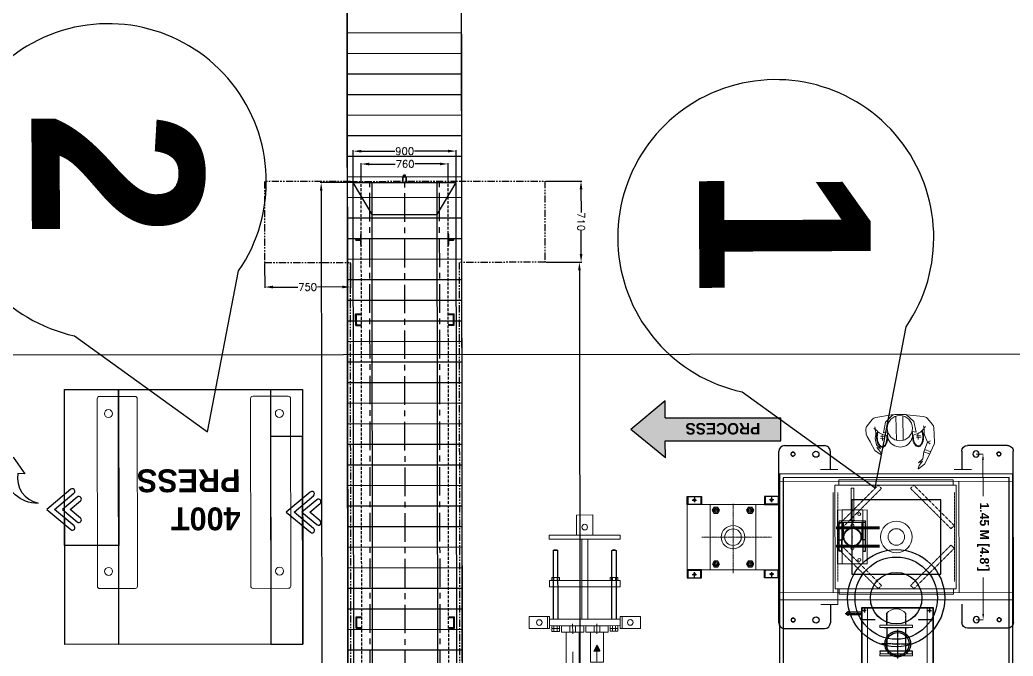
# Model space of a CAD drawing. Header units: feet. Extents: x -99009 to 3252343, y -11094690 to 9035152.
# Drawn here: x 2491096 to 2499779, y -1978307 to -1972741 of the extents above; entities that cross this region are included whole.
import ezdxf

# ---------------------------------------------------------------- set-up
doc = ezdxf.new("R2010")
doc.units = ezdxf.units.FT
doc.header["$PDSIZE"] = -1
for name, pattern in [('CENTER', [2, 1.25, -0.25, 0.25, -0.25]), ('CENTER2', [1.125, 0.75, -0.125, 0.125, -0.125]), ('DASHEDX2', [1.5, 1, -0.5]), ('HIDDEN', [0.375, 0.25, -0.125]), ('PHANTOM', [2.5, 1.25, -0.25, 0.25, -0.25, 0.25, -0.25])]:
    doc.linetypes.add(name, pattern=pattern)
for name, color, linetype in [('1', 1, 'Continuous'), ('560x540x500', 7, 'Continuous'), ('BASE', 7, 'Continuous'), ('CEN', 1, 'CENTER2'), ('HYDARULIC', 7, 'Continuous'), ('PLATFORM', 230, 'Continuous')]:
    doc.layers.add(name, color=color, linetype=linetype)
for name, color, linetype, lineweight in [('Default', 7, 'Continuous', 0), ('FAB', 171, 'Continuous', 0), ('HIDDEN', 1, 'HIDDEN', 0), ('HYDCIRCUIT', 121, 'Continuous', 0), ('Hydraulics', 132, 'Continuous', 0), ('OVERALL', 41, 'Continuous', 0), ('SLIDE', 22, 'Continuous', 20)]:
    doc.layers.add(name, color=color, linetype=linetype, lineweight=lineweight)
doc.styles.add('KP BOM', font='simplex.shx')
doc.styles.add('simplex.shx', font='simplex.shx')
doc.styles.get("Standard").update_dxf_attribs({"font": 'GOTHICB.TTF'})
doc.dimstyles.new('Nagpur layout', dxfattribs={"dimtxt": 250, "dimasz": 150, "dimexe": 0.18, "dimexo": 0.0625, "dimgap": 50, "dimtad": 0, "dimtoh": 1, "dimdec": 0, "dimlfac": 0.001, "dimzin": 0, "dimdsep": 46, "dimtxsty": 'Standard', "dimblk": 'OPEN90', "dimblk1": 'OPEN90', "dimcen": 1, "dimclrd": 6, "dimclre": 6, "dimclrt": 256, "dimadec": 0, "dimazin": 0, "dimtfac": 1, "dimtdec": 0, "dimtofl": 0, "dimtmove": 1, "dimatfit": 3, "dimldrblk": 'OPEN90', "dimfxl": 1, "dimtolj": 1, "dimtzin": 0, "dimlwd": 5, "dimlwe": 5, "dimarcsym": 1})
pattern_1 = [(45, (0, 0), (-0.0088388347648, 0.0088388347648), [])]

# ---------------------------------------------------------------- blocks, each defined once
blk = doc.blocks.new('*D2493')
at = {"color": 6, "linetype": 'ByBlock', "lineweight": 5, "transparency": 33554684}
for p, q in [((2499454.6, -1976539), (2499515.6, -1976538.9)), ((2499456.3, -1977989), (2499517.2, -1977988.9))]:
    blk.add_line(p, q, dxfattribs=at)
at = {"color": 6, "lineweight": 5, "transparency": 33554684}
for p, q in [((2499515.4, -1976588.9), (2499515.8, -1976907)), ((2499517, -1977938.9), (2499516.6, -1977620.8))]:
    blk.add_line(p, q, dxfattribs=at)
at = {"color": 6, "transparency": 33554684}
for points in [[(2499523.8, -1976588.9), (2499507.1, -1976588.9), (2499515.4, -1976538.9)], [(2499508.6, -1977938.9), (2499525.3, -1977938.9), (2499517, -1977988.9)]]:
    blk.add_solid(points, dxfattribs=at)
at = {"layer": 'Defpoints', "color": 0, "transparency": 33554684}
for p in [(2499454.6, -1976539), (2499515.4, -1976538.9), (2499456.2, -1977989)]:
    blk.add_point(p, dxfattribs=at)
at = {"transparency": 33554684, "insert": (2499516.2, -1977263.9), "char_height": 250, "attachment_point": 5, "rotation": 270.06505}
blk.add_mtext("\\A1;{\\H0.32x;1.45 M [4.8']}", dxfattribs=at)
blk = doc.blocks.new('_Open90')
at = {"color": 0, "linetype": 'ByBlock', "lineweight": -2}
for p, q in [((0, 0), (-1, 0)), ((-0.5, 0.5), (0, 0)), ((0, 0), (-0.5, -0.5))]:
    blk.add_line(p, q, dxfattribs=at)
blk = doc.blocks.new('400T press')
at = {"color": 30, "lineweight": 5, "true_color": 0xf26722, "transparency": 33554684}
for p, q in [((1546808, -182162.5), (1547118, -182162.5)), ((1548148, -182162.5), (1548458, -182162.5)), ((1546788, -182182.5), (1546788, -183822.5)), ((1547138, -182182.5), (1547138, -183822.5)), ((1548128, -183822.5), (1548128, -182182.5)), ((1548478, -183822.5), (1548478, -182182.5)), ((1546808, -183842.5), (1547118, -183842.5)), ((1548148, -183842.5), (1548458, -183842.5))]:
    blk.add_line(p, q, dxfattribs=at)
for centre in [(1546886, -182312.5), (1548380, -182312.5), (1546886, -183692.5), (1548380, -183692.5)]:
    blk.add_circle(centre, 35, dxfattribs=at)
for centre, start, end in [((1546808, -182182.5), 90, 180), ((1547118, -182182.5), 0, 90), ((1548148, -182182.5), 90, 180), ((1548458, -182182.5), 0, 90), ((1546808, -183822.5), 180, 270), ((1547118, -183822.5), 270, 0), ((1548148, -183822.5), 180, 270), ((1548458, -183822.5), 270, 0)]:
    blk.add_arc(centre, 20, start, end, dxfattribs=at)
blk = doc.blocks.new('A$C703E57A5')
at = {"color": 1, "linetype": 'CENTER'}
for p, q in [((-30, 0), (30, 0)), ((0, -30), (0, 30))]:
    blk.add_line(p, q, dxfattribs=at)
blk.add_lwpolyline([(-27, -15.6), (0, -31.2), (27, -15.6), (27, 15.6), (0, 31.2), (-27, 15.6)], close=True)
blk.add_circle((0, 0), 27)
at = {"color": 7}
blk.add_circle((0, 0), 18, dxfattribs=at)
blk.add_arc((0, 0), 16, 0, 300.42462, dxfattribs=at)
blk = doc.blocks.new('A$C31AA04D5')
at = {"lineweight": -3}
for p, q in [((0, -60), (12, -60)), ((12, -130), (0, -130)), ((12, -130), (12, -20)), ((238, -130), (238, -20)), ((251, -60), (238, -60)), ((238, -130), (250, -130))]:
    blk.add_line(p, q, dxfattribs=at)
at = {"ltscale": 20}
blk.add_line((22, -10), (228, -10), dxfattribs=at)
at = {"color": 1, "linetype": 'CENTER2', "lineweight": 30, "ltscale": 250}
blk.add_line((125, -128), (125, -42), dxfattribs=at)
at = {"lineweight": -3}
blk.add_lwpolyline([(0, 0), (250, 0), (250, -140), (0, -140)], close=True, dxfattribs=at)
at = {"color": 1, "linetype": 'CENTER2', "lineweight": 30, "ltscale": 250}
blk.add_lwpolyline([(163, -80), (87, -80)], dxfattribs=at)
at = {"lineweight": -3}
blk.add_circle((125, -80), 18, dxfattribs=at)
for centre, start, end in [((22, -20), 90, 180), ((228, -20), 0, 90)]:
    blk.add_arc(centre, 10, start, end)
blk = doc.blocks.new('A$C38057069')
at = {"layer": 'Hydraulics', "lineweight": 5}
blk.add_lwpolyline([(-600, -285), (-200, -285), (-200, 285), (-600, 285)], close=True, dxfattribs=at)
for radius in [102.5, 72.5]:
    blk.add_circle((-400, 0), radius, dxfattribs=at)
at = {"layer": 'OVERALL', "lineweight": 5}
blk.add_lwpolyline([(0, 285), (-800, 285), (-800, -285), (0, -285)], close=True, dxfattribs=at)
at = {"layer": 'SLIDE', "color": 1, "linetype": 'CENTER', "lineweight": 5, "ltscale": 5}
for p, q in [((-400, -292.6), (-400, 317.4)), ((-126.2, 0), (-736.3, 0))]:
    blk.add_line(p, q, dxfattribs=at)
at = {"lineweight": 5, "yscale": 0.5, "zscale": 0.5}
for p, xscale, rotation in [((-675, 285, -5), 0.5, 180.0000000120194), ((-125, 285, -5), -0.5, 179.9999999880042), ((-675, -285, -5), -0.5, 359.9999999879769), ((-125, -285, -5), 0.5, 1.199204286323912e-08)]:
    blk.add_blockref('A$C31AA04D5', p, dxfattribs=dict(at, xscale=xscale, rotation=rotation))
at = {"layer": 'Hydraulics', "lineweight": 5, "xscale": -1}
for p, rotation in [((-550, 235), 89.99999999750489), ((-250, -235), 270.0000000024796)]:
    blk.add_blockref('A$C703E57A5', p, dxfattribs=dict(at, rotation=rotation))
at = {"layer": 'Hydraulics', "lineweight": 5}
for p, rotation in [((-250, 235), 270.0000000024796), ((-550, -235), 89.99999999750489)]:
    blk.add_blockref('A$C703E57A5', p, dxfattribs=dict(at, rotation=rotation))
blk = doc.blocks.new('cvfd')
at = {"layer": 'Hydraulics'}
for p, q in [((-0.7, 0), (17.1, 0)), ((-0.7, 0), (-0.7, -104.4)), ((17.1, 0), (17.1, -376.6)), ((-0.7, -174.4), (-0.7, -376.6))]:
    blk.add_line(p, q, dxfattribs=at)
blk.add_arc((-72.7, -139.4), 80.1, 334.05648, 25.94352, dxfattribs=at)
at = {"layer": 'SLIDE', "color": 2, "linetype": 'HIDDEN', "ltscale": 3}
blk.add_line((7.3, 0), (7.3, -376.6), dxfattribs=at)
blk = doc.blocks.new('GUIDE')
at = {"layer": '560x540x500'}
for p, q in [((0, 22), (250, 22)), ((0, 0), (0, 22)), ((0, 0), (100, 0)), ((100, 22), (100, 0)), ((250, 22), (250, -11)), ((250, -11), (100, -11))]:
    blk.add_line(p, q, dxfattribs=at)
at = {"layer": 'Hydraulics'}
blk.add_line((100, 0), (100, -11), dxfattribs=at)
at = {"layer": 'SLIDE', "color": 2, "linetype": 'HIDDEN', "ltscale": 3}
blk.add_line((100, 0), (250, 0), dxfattribs=at)
blk = doc.blocks.new('crg')
at = {"layer": 'Hydraulics'}
for points in [[(0, 4.3), (21.2, 4.3), (21.2, -4.3), (0, -4.3)], [(21.2, -11.4), (304.6, -11.4), (304.6, 11.4), (21.2, 11.4)]]:
    blk.add_lwpolyline(points, close=True, dxfattribs=at)
blk = doc.blocks.new('A$C6A3E2A4D')
at = {"layer": 'OVERALL'}
for points in [[(-233.5, -130), (236.5, -130), (236.5, 130), (-233.5, 130)], [(126.5, 115), (140.5, 115), (140.5, -115), (126.5, -115)], [(140.5, 21.4), (144.6, 21.4), (144.6, -21.4), (140.5, -21.4)]]:
    blk.add_lwpolyline(points, close=True, dxfattribs=at)
at = {"layer": 'OVERALL', "color": 2, "linetype": 'HIDDEN', "ltscale": 3}
blk.add_lwpolyline([(-233.5, -90), (236.5, -90), (236.5, 90), (-233.5, 90)], close=True, dxfattribs=at)
for centre in [(-98.5, 0), (101.5, 0)]:
    blk.add_circle(centre, 12.5, dxfattribs=at)
at = {"layer": 'OVERALL'}
for centre, radius in [((0, 0), 78.8), ((0, 0), 73.9), ((-200, -60), 13), ((200, -60), 13)]:
    blk.add_circle(centre, radius, dxfattribs=at)
blk.add_point((0, 0), dxfattribs=at)
at = {"layer": 'OVERALL', "rotation": 359.9999999975049}
for name, p in [('GUIDE', (-123.5, 93)), ('cvfd', (72.7, 139.4)), ('crg', (123.4, -1.1))]:
    blk.add_blockref(name, p, dxfattribs=at)
at = {"layer": 'OVERALL', "xscale": -1}
for name, p, rotation in [('cvfd', (-72.7, 139.4), 359.9999999975049), ('GUIDE', (-123.5, -93), 180.000000002492)]:
    blk.add_blockref(name, p, dxfattribs=dict(at, rotation=rotation))
blk = doc.blocks.new('A$C812e3f35')
at = {"layer": 'OVERALL', "rotation": 270.0000000000193}
blk.add_blockref('A$C6A3E2A4D', (0, 0), dxfattribs=at)
blk = doc.blocks.new('PLATE COOLER.TOPVIEW')
at = {"layer": 'Default'}
h = blk.add_hatch(dxfattribs=at)
h.set_pattern_fill('ANSI31', color=3, scale=0.1, style=0)
h.set_pattern_definition(pattern_1)
h.paths.add_polyline_path([(-77319.4, 20714.4), (-77334.3, 20706.9), (-77319.4, 20699.4)])
h = blk.add_hatch(dxfattribs=at)
h.set_pattern_fill('ANSI31', color=1, scale=0.1, style=0)
h.set_pattern_definition(pattern_1)
h.paths.add_polyline_path([(-77274.1, 20647.1), (-77289, 20654.6), (-77289, 20639.6)])
at = {"color": 7}
for p, q in [((-77232.9, 20769.6), (-77202.9, 20769.6)), ((-77239.9, 20753.3), (-77232.9, 20753.3)), ((-77239.9, 20745.3), (-77232.9, 20745.3)), ((-77232.9, 20753.3), (-77225.9, 20753.3)), ((-77232.9, 20745.3), (-77225.9, 20745.3)), ((-77209.9, 20755.3), (-77039.9, 20755.3)), ((-77209.9, 20754.6), (-77039.9, 20754.6)), ((-77209.9, 20744.1), (-77039.9, 20744.1)), ((-77209.9, 20743.3), (-77039.9, 20743.3)), ((-77113.9, 20753.3), (-77106.9, 20753.3)), ((-77113.9, 20745.3), (-77106.9, 20745.3)), ((-77039.9, 20743.3), (-77039.9, 20755.3)), ((-77221.6, 20707.1), (-77246, 20707.1)), ((-77225.9, 20714.1), (-77241.9, 20714.1)), ((-77225.9, 20700.1), (-77241.9, 20700.1)), ((-77209.9, 20684.6), (-77011.9, 20684.6)), ((-77001.9, 20697.1), (-77001.9, 20657.1)), ((-77209.9, 20669.6), (-77011.9, 20669.6)), ((-77221.6, 20647.1), (-77246, 20647.1)), ((-77225.9, 20654.1), (-77241.9, 20654.1)), ((-77225.9, 20640.1), (-77241.9, 20640.1)), ((-77239.9, 20608.8), (-77232.9, 20608.8)), ((-77232.9, 20608.8), (-77225.9, 20608.8)), ((-77209.9, 20610.8), (-77039.9, 20610.8)), ((-77209.9, 20610.1), (-77039.9, 20610.1)), ((-77113.9, 20608.8), (-77106.9, 20608.8)), ((-77039.9, 20598.8), (-77039.9, 20610.8)), ((-77239.9, 20600.8), (-77232.9, 20600.8)), ((-77232.9, 20600.8), (-77225.9, 20600.8)), ((-77232.9, 20584.6), (-77202.9, 20584.6)), ((-77209.9, 20599.6), (-77039.9, 20599.6)), ((-77209.9, 20598.8), (-77039.9, 20598.8)), ((-77113.9, 20600.8), (-77106.9, 20600.8))]:
    blk.add_line(p, q, dxfattribs=at)
for points in [[(-77232.9, 20764.6), (-77202.9, 20764.6), (-77202.9, 20814.6), (-77232.9, 20814.6)], [(-77239.9, 20758.8), (-77232.9, 20758.8), (-77232.9, 20739.8), (-77239.9, 20739.8)], [(-77232.9, 20758.8), (-77225.9, 20758.8), (-77225.9, 20739.8), (-77232.9, 20739.8)], [(-77225.9, 20589.6), (-77209.9, 20589.6), (-77209.9, 20764.6), (-77225.9, 20764.6)], [(-77129.9, 20589.6), (-77113.9, 20589.6), (-77113.9, 20764.6), (-77129.9, 20764.6)], [(-77113.9, 20758.8), (-77106.9, 20758.8), (-77106.9, 20739.8), (-77113.9, 20739.8)], [(-77011.9, 20589.6), (-77001.9, 20589.6), (-77001.9, 20764.6), (-77011.9, 20764.6)], [(-77225.9, 20734.6), (-77225.9, 20679.6), (-77241.9, 20679.6), (-77241.9, 20734.6)], [(-77225.9, 20674.6), (-77225.9, 20619.6), (-77241.9, 20619.6), (-77241.9, 20674.6)], [(-77239.9, 20614.3), (-77232.9, 20614.3), (-77232.9, 20595.3), (-77239.9, 20595.3)], [(-77232.9, 20614.3), (-77225.9, 20614.3), (-77225.9, 20595.3), (-77232.9, 20595.3)], [(-77113.9, 20614.3), (-77106.9, 20614.3), (-77106.9, 20595.3), (-77113.9, 20595.3)], [(-77232.9, 20539.6), (-77202.9, 20539.6), (-77202.9, 20589.6), (-77232.9, 20589.6)]]:
    blk.add_lwpolyline(points, close=True, dxfattribs=at)
for points in [[(-77039.9, 20755.3, -0.365318), (-77039.9, 20743.3, -10.530129)], [(-77039.9, 20610.8, -0.365318), (-77039.9, 20598.8, -10.530129)]]:
    blk.add_lwpolyline(points, format="xyb", dxfattribs=at)
for points in [[(-77011.9, 20697.1), (-77011.9, 20657.1)], [(-77001.9, 20657.1), (-76951.9, 20657.1), (-76951.9, 20697.1), (-77001.9, 20697.1)]]:
    blk.add_lwpolyline(points, dxfattribs=at)
for centre in [(-77217.9, 20789.6), (-76981.9, 20677.1), (-77217.9, 20564.6)]:
    blk.add_circle(centre, 7, dxfattribs=at)
at = {"layer": 'Default', "color": 3}
for p, q in [((-77319.4, 20714.4), (-77334.3, 20706.9)), ((-77334.3, 20706.9), (-77319.4, 20699.4)), ((-77319.4, 20699.4), (-77319.4, 20714.4)), ((-77290.3, 20706.9), (-77319.4, 20706.9))]:
    blk.add_line(p, q, dxfattribs=at)
at = {"layer": 'Default', "color": 1}
for p, q in [((-77315.9, 20647.1), (-77289, 20647.1)), ((-77289, 20639.6), (-77289, 20654.6)), ((-77289, 20654.6), (-77274.1, 20647.1)), ((-77274.1, 20647.1), (-77289, 20639.6))]:
    blk.add_line(p, q, dxfattribs=at)
at = {"layer": 'Default', "color": 3}
blk.add_lwpolyline([(-77241.9, 20691.1), (-77354.9, 20691.1), (-77354.9, 20723.1), (-77241.9, 20723.1)], dxfattribs=at)
at = {"layer": 'Default', "color": 1}
blk.add_lwpolyline([(-77241.9, 20631.1), (-77315.9, 20631.1), (-77315.9, 20663.1), (-77241.9, 20663.1)], dxfattribs=at)
blk = doc.blocks.new('A$C425823CA')
at = {"layer": 'Default', "rotation": 270}
blk.add_blockref('PLATE COOLER.TOPVIEW', (-20539.6, -77202.9), dxfattribs=at)
blk = doc.blocks.new('A$C518B3D6C')
blk.add_blockref('A$C425823CA', (0, 632.3))
blk = doc.blocks.new('vaimand')
at = {"color": 242, "lineweight": 5, "true_color": 0xcd2027}
for p, q in [((-211.5, 106.3), (-257, 60.5)), ((-48.8, 123.9), (-179.6, 117.9)), ((-44.2, 125.5), (-107.9, 73.3)), ((-33.7, -80), (-16.7, 111.9)), ((39.5, 119.1), (-25.6, 123.6)), ((19.8, -84.7), (36.8, 106.2)), ((62.9, 116), (116.5, 53.4)), ((72.1, 114.1), (194.9, 84.7)), ((-268.3, 37.3), (-282.8, -77.8)), ((-193.7, 28.7), (-203.1, 39.9)), ((-195.6, -12.5), (-192.3, 25.1)), ((-192.3, 25.1), (-187, 45.5)), ((-107.9, 73.3), (-132.7, -9.8)), ((116.5, 53.4), (126.3, -32.8)), ((192.6, -10.8), (197.9, 9.6)), ((224.2, 67.6), (260.9, 14.5)), ((-226.2, -83.3), (-251.2, -70.6)), ((-226.1, -81.6), (-199.4, -26.4)), ((-138, -49.4), (-174.2, -46.1)), ((-135.3, -39.2), (-168, -34.5)), ((-151.7, -67.3), (-146.6, -19.2)), ((-132.7, -9.8), (-99.3, -5.8)), ((126.3, -32.8), (94.1, -23)), ((146.6, -78.1), (115.7, -73.6)), ((149.9, -61), (118.5, -61.7)), ((129.7, -92.2), (136.3, -45.1)), ((263.5, -55), (185.5, -176.2)), ((187.7, -46.5), (191, -8.9)), ((190.2, -81.1), (189, -60.9)), ((191, -8.9), (205.4, -3.3)), ((254.7, -68.8), (226.2, -112.9)), ((268, -10.3), (263.5, -55)), ((-281.1, -95.6), (-243.9, -189.8)), ((-208.3, -142.8), (-253.2, -154.7)), ((-229.7, -83), (-248.2, -95.3)), ((-203.1, -162.1), (-226.1, -81.6)), ((142.5, -158.2), (175.9, -131.1)), ((142.5, -158.2), (175.9, -131.1)), ((175.9, -131.1), (142.5, -158.2)), ((142.5, -158.2), (172.3, -151.7)), ((172.3, -151.7), (143.5, -182.2)), ((190.2, -81.1), (175.9, -131.1)), ((-203.1, -162.1), (-248.1, -174)), ((-243.9, -189.8), (-214.9, -259.2)), ((-203.1, -162.1), (-197.5, -216.5)), ((-197.5, -216.5), (-167.5, -250.2)), ((-167.5, -250.2), (-197.5, -216.5)), ((-167.5, -250.2), (-197.5, -216.5)), ((130.6, -205.4), (143.5, -182.2)), ((185.5, -176.2), (133.4, -208.1)), ((-214.9, -259.2), (-169.3, -299.8)), ((-197.6, -237.4), (-174.6, -272.5)), ((-167.5, -250.2), (-197.6, -237.4)), ((-166, -297.6), (-174.6, -272.5))]:
    blk.add_line(p, q, dxfattribs=at)
for points in [[(-179.2, 7.3, 0.043282), (-185.7, -7.7, 0.055571), (-192.5, -39.7, 0.055571), (-192.1, -72.4, 0.069361), (-185.4, -97.7, 0.105874), (-171.4, -117.7, 0.163899), (-156.8, -124.3, 0.163899), (-141.2, -120.7, 0.105874), (-123.5, -103.8, 0.069361), (-111.9, -80.3, 0.055571), (-105.1, -48.4, 0.024541), (-104.4, -34, 0.041767)], [(-174.6, 2.3, 0.037104), (-179.6, -9.8, 0.055571), (-186.2, -40.3, 0.055571), (-185.8, -71.6, 0.069361), (-179.5, -95.2, 0.105874), (-167, -113, 0.163899), (-156.2, -117.9, 0.163899), (-144.5, -115.2, 0.105874), (-128.8, -100.2, 0.069361), (-118, -78.3, 0.055571), (-111.5, -47.8, 0.024541), (-110.8, -33.9, 0.024541)], [(94.1, -51.7, 0.019815), (92.5, -63.2, 0.055571), (92.9, -95.9, 0.069361), (99.7, -121.2, 0.105874), (113.7, -141.2, 0.163899), (128.2, -147.8, 0.163899), (143.8, -144.2, 0.105874), (161.5, -127.4, 0.069361), (173.1, -103.9, 0.055571), (179.9, -71.9, 0.055571), (179.6, -39.3, 0.039908), (176.5, -24.5, 0.011242)], [(100.4, -52.8, 0.019815), (98.9, -63.9, 0.055571), (99.2, -95.1, 0.069361), (105.6, -118.7, 0.105874), (118, -136.5, 0.163899), (128.9, -141.4, 0.163899), (140.5, -138.8, 0.105874), (156.2, -123.8, 0.069361), (167.1, -101.9, 0.055571), (173.6, -71.3, 0.055571), (173.2, -40.1, 0.039908), (170.4, -26.2, 0.039908)]]:
    blk.add_lwpolyline(points, format="xyb", dxfattribs=at)
blk.add_circle((-0.2, 13.2), 100, dxfattribs=at)
for centre, radius, start, end in [((-183.1, 78.1), 40, 84.93042, 135.20527), ((-39.6, -75.9), 200, 85.99331, 92.61895), ((25.6, -80.4), 200, 76.55244, 85.99331), ((191.3, 44.9), 40, 34.65557, 84.93042), ((-228.6, 32.3), 40, 135.20527, 172.78283), ((-84.3, 90.8), 126.4, 211.36128, 260.88498), ((228, -8.2), 40, 357.078, 34.65557), ((-243.1, -82.8), 40, 172.78283, 198.61251), ((-235.4, -9), 40, 334.20486, 354.93042), ((-4.6, -36.8), 100, 160.37423, 9.48661), ((96.4, 74.8), 126.4, 270.98637, 318.49956), ((227.5, -50.1), 40, 174.93042, 195.65598), ((132.3, -206.4), 2, 150.96793, 301.45927)]:
    blk.add_arc(centre, radius, start, end, dxfattribs=at)
at = {"color": 5, "lineweight": 5}
blk.add_arc((-167.9, -298.3), 2, 228.40156, 18.89291, dxfattribs=at)
blk = doc.blocks.new('A$C110D60DF')
at = {"color": 6, "lineweight": 5, "rotation": 183.9260337634763}
blk.add_blockref('vaimand', (-1.1, 13.2), dxfattribs=at)
blk = doc.blocks.new('A$C6A407D19')
at = {"layer": '560x540x500'}
for centre, radius in [((0, 0.3), 424.9), ((0, 0.3), 359.9), ((0, 0.3), 225.3), ((0, 0), 225.3)]:
    blk.add_circle(centre, radius, dxfattribs=at)
blk = doc.blocks.new('A$C71B424E8')
for p, q in [((312, -562.5), (423, -562.5)), ((312, -587.5), (423, -587.5))]:
    blk.add_line(p, q)
for points in [[(-315, -625), (315, -625), (315, 0), (-315, 0)], [(-312, -622), (312, -622), (312, -3), (-312, -3)]]:
    blk.add_lwpolyline(points, close=True)
for centre, radius in [((-2.9, -308.3), 100), ((-2.9, -195.8), 3.38), ((-115.4, -308.3), 3.38), ((0, -311), 3.38), ((-2.9, -420.8), 3.38), ((431.2, -575), 15)]:
    blk.add_circle(centre, radius)
for centre, start, end in [((-2.9, -195.8), 79.10264, 14.22299), ((-115.4, -308.3), 169.10264, 104.22299), ((0, -311), 349.10264, 284.22299), ((-2.9, -420.8), 259.10264, 194.22299)]:
    blk.add_arc(centre, 4, start, end)
at = {"layer": 'CEN', "ltscale": 2}
for p, q in [((-264.3, -25), (-298.3, -25)), ((-281.3, -8), (-281.3, -42)), ((271.7, -25), (305.7, -25)), ((288.7, -8), (288.7, -42)), ((-2.9, -180.8), (-2.9, -435.8)), ((140.2, -311.8), (-130.4, -308.3)), ((-264.3, -600), (-298.3, -600)), ((-281.3, -617), (-281.3, -583)), ((271.7, -600), (305.7, -600)), ((288.7, -617), (288.7, -583)), ((456.2, -575), (304.6, -575)), ((431.2, -555), (431.2, -595))]:
    blk.add_line(p, q, dxfattribs=at)
blk.add_circle((-2.9, -308.3), 112.5, dxfattribs=at)
at = {"layer": 'HYDCIRCUIT', "color": 2, "linetype": 'HIDDEN', "ltscale": 5}
for p, q in [((-261.3, 0), (-261.3, -625)), ((261.3, 0), (261.3, -625))]:
    blk.add_line(p, q, dxfattribs=at)
for points in [[(-312, -102.5), (-183.3, -102.5), (-183.3, -105.5), (-312, -105.5)], [(312, -102.5), (193.3, -102.5), (193.3, -105.5), (312, -105.5)], [(-312, -522.5), (-183.3, -522.5), (-183.3, -519.5), (-312, -519.5)], [(312, -522.5), (193.3, -522.5), (193.3, -519.5), (312, -519.5)]]:
    blk.add_lwpolyline(points, dxfattribs=at)
for centre in [(-281.3, -25), (288.7, -25), (-281.3, -600), (288.7, -600)]:
    blk.add_circle(centre, 7, dxfattribs=at)
blk = doc.blocks.new('A$C74E16F3F')
at = {"layer": 'PLATFORM'}
blk.add_lwpolyline([(-1010, -97), (1030, -97), (1030, 1697), (-1010, 1697)], close=True, dxfattribs=at)
blk.add_lwpolyline([(-315, 1665), (-978, 1665), (-978, -65), (998, -65), (998, 1665), (315, 1665)], dxfattribs=at)
at = {"layer": '560x540x500'}
blk.add_blockref('A$C71B424E8', (0, 1697), dxfattribs=at)
blk = doc.blocks.new('A$C208C5690')
at = {"layer": 'HYDARULIC'}
for p, q in [((-258.8, 82), (-464, 82)), ((-258.8, -82), (-464, -82))]:
    blk.add_line(p, q, dxfattribs=at)
blk.add_lwpolyline([(-485.9, -142.4), (-464, -142.4), (-464, 142.3), (-485.9, 142.3)], close=True, dxfattribs=at)
at = {"layer": 'OVERALL'}
for p, q in [((-135.2, 85), (-236.7, 85)), ((-135.3, -85), (-236.8, -85))]:
    blk.add_line(p, q, dxfattribs=at)
at = {"layer": 'OVERALL', "color": 2, "linetype": 'HIDDEN', "ltscale": 2}
for p, q in [((-236.7, 79.5), (-128.8, 79.4)), ((-236.8, -79.5), (-128.9, -79.6))]:
    blk.add_line(p, q, dxfattribs=at)
at = {"layer": 'OVERALL'}
for points in [[(-485.9, -142.4), (-504.9, -142.5), (-505.1, 142.5), (-486.1, 142.6)], [(-258.9, -106), (-255.9, -106), (-255.7, 106), (-258.7, 106)], [(-255.9, -142.5), (-236.9, -142.5), (-236.7, 142.5), (-255.7, 142.5)]]:
    blk.add_lwpolyline(points, close=True, dxfattribs=at)
blk.add_arc((-202, 0), 108.1, 308.09603, 51.82372, dxfattribs=at)
blk = doc.blocks.new('A$C28F13ECA')
at = {"layer": 'BASE'}
for p, q in [((-50, 800), (-400, 800)), ((-450, 590), (-450, 750)), ((0, 750), (0, -750)), ((-450, -750), (-450, -590)), ((-50, -800), (-400, -800))]:
    blk.add_line(p, q, dxfattribs=at)
for centre, radius in [((-325, 725), 27), ((-125, 725), 16.8), ((-325, -725), 27), ((-125, -725), 16.8)]:
    blk.add_circle(centre, radius, dxfattribs=at)
for centre, radius, start, end in [((-400, 750), 50, 90, 180), ((-50, 750), 50, 0, 90), ((-125, 725), 18, 256.84027, 180), ((-400, -750), 50, 180, 270), ((-125, -725), 18, 180, 103.15973), ((-50, -750), 50, 270, 0)]:
    blk.add_arc(centre, radius, start, end, dxfattribs=at)
blk = doc.blocks.new('PROCESS ARROW')
at = {"true_color": 0x58ba48, "transparency": 33554684}
h = blk.add_hatch(color=85, dxfattribs=at)
h.dxf.hatch_style = 1
h.paths.add_polyline_path([(1735093.4, -47387.5), (1735093.4, -47537.5), (1735393.4, -47287.5), (1735093.4, -47037.5), (1735093.4, -47187.5), (1734083.8, -47187.5), (1734083.8, -47387.5)])
h.paths.add_polyline_path([(1734226.8, -47397.2), (1734878.2, -47397.2), (1734878.2, -47178.4), (1734226.8, -47178.4)], flags=25)
at = {"transparency": 33554684}
for p, q in [((1735093.4, -47037.5), (1735393.4, -47287.5)), ((1735093.4, -47037.5), (1735093.4, -47187.5)), ((1735093.4, -47187.5), (1734083.8, -47187.5)), ((1734083.8, -47187.5), (1734083.8, -47387.5)), ((1735093.4, -47537.5), (1735393.4, -47287.5)), ((1735093.4, -47387.5), (1734083.8, -47387.5)), ((1735093.4, -47387.5), (1735093.4, -47537.5))]:
    blk.add_line(p, q, dxfattribs=at)
at = {"transparency": 33554684, "insert": (1734263.1, -47344), "char_height": 100, "attachment_point": 7}
blk.add_mtext_dynamic_manual_height_columns('PROCESS', width=4624.117, gutter_width=1, heights=[0], dxfattribs=at)
blk = doc.blocks.new('ARROW-0001')
at = {"transparency": 33554684}
for points in [[(1761778.5, -10243.7), (1761948.5, -10386.3), (1761778.5, -10528.9, 1), (1761806.8, -10562.7), (1762017.1, -10386.3), (1761806.8, -10209.9, 1)], [(1761721.8, -10311.2), (1761811.3, -10386.3), (1761721.8, -10461.4, 1), (1761750.1, -10495.1), (1761879.9, -10386.3), (1761750.1, -10277.5, 1)]]:
    blk.add_lwpolyline(points, format="xyb", close=True, dxfattribs=at)
blk = doc.blocks.new('conveyor')
at = {"color": 1}
for p, q in [((1712581.7, -1090375.2), (1712581.7, -1090059)), ((1712653.7, -1090067), (1712856.5, -1090067)), ((1713219.6, -1090067), (1713016.8, -1090067)), ((1713291.6, -1090375.2), (1713291.6, -1090059)), ((1713291.6, -1090375.2), (1713291.6, -1090073.5)), ((1713363.6, -1090081.5), (1717499.6, -1090081.5)), ((1712583.7, -1091158.2, 0), (1712309.8, -1091158.2, 0)), ((1712317.8, -1091230.2, 0), (1712317.8, -1091521.7, 0)), ((1712583.7, -1091228.2, 0), (1712422.2, -1091228.2, 0)), ((1712430.2, -1091300.2, 0), (1712430.2, -1091518.1, 0)), ((1712317.8, -1091986.1, 0), (1712317.8, -1091694.3, 0)), ((1712430.2, -1091916.2, 0), (1712430.2, -1091690.7, 0)), ((1712583.7, -1092058.1, 0), (1712309.8, -1092058.1, 0)), ((1712583.7, -1091988.1, 0), (1712422.2, -1091988.1, 0)), ((1712591.7, -1092066.1, 0), (1712591.7, -1092346.4, 0)), ((1713299.6, -1092083.1), (1713513.6, -1092083.1)), ((1713505.6, -1092155.1), (1713505.6, -1092371.8)), ((1712663.7, -1092338.4, 0), (1726550.2, -1092338.4, 0)), ((1713505.6, -1092761.1), (1713505.6, -1092544.4)), ((1713299.6, -1092833.1), (1713513.6, -1092833.1))]:
    blk.add_line(p, q, dxfattribs=at)
at = {"color": 253, "linetype": 'PHANTOM', "ltscale": 50}
for p, q in [((1712581.7, -1091133.2, 0), (1712581.7, -1090383.2, 0)), ((1712581.7, -1090383.2, 0), (1713291.6, -1090383.2, 0)), ((1713291.6, -1090383.2, 0), (1713291.6, -1091133.2, 0)), ((1712581.7, -1092083.1, 0), (1712581.7, -1091133.2, 0)), ((1712581.7, -1091133.2, 0), (1712581.7, -1091133.2, 0)), ((1713291.6, -1091133.2, 0), (1721941.1, -1091133.2, 0)), ((1712581.7, -1092083.1, 0), (1712581.7, -1092083.1, 0)), ((1712581.7, -1092083.1, 0), (1712581.7, -1092833.1, 0)), ((1721941.1, -1092083.1, 0), (1713291.6, -1092083.1, 0)), ((1713291.6, -1092833.1, 0), (1713291.6, -1092083.1, 0)), ((1712581.7, -1092833.1, 0), (1713291.6, -1092833.1, 0))]:
    blk.add_line(p, q, dxfattribs=at)
at = {"color": 3}
for p, q in [((1727029.9, -1091158.2, 0), (1712591.7, -1091158.2, 0)), ((1712591.7, -1092058.1, 0), (1712591.7, -1091158.2, 0)), ((1712871.6, -1091323.2, 0), (1712591.7, -1091158.2, 0)), ((1713086.6, -1091223.2, 0), (1713086.6, -1091183.2, 0)), ((1713091.6, -1091228.2, 0), (1713091.6, -1091178.2, 0)), ((1713096.6, -1091223.2, 0), (1713096.6, -1091183.2, 0)), ((1713841.6, -1091178.2, 0), (1713741.6, -1091178.2, 0)), ((1713741.6, -1091228.2, 0), (1713741.6, -1091178.2, 0)), ((1713747.6, -1091228.2, 0), (1713747.6, -1091190.2, 0)), ((1713829.6, -1091184.2, 0), (1713753.6, -1091184.2, 0)), ((1713835.6, -1091228.2, 0), (1713835.6, -1091190.2, 0)), ((1713841.6, -1091228.2, 0), (1713841.6, -1091178.2, 0)), ((1716491.4, -1091178.2, 0), (1716391.4, -1091178.2, 0)), ((1716391.4, -1091228.2, 0), (1716391.4, -1091178.2, 0)), ((1716397.4, -1091228.2, 0), (1716397.4, -1091190.2, 0)), ((1716479.4, -1091184.2, 0), (1716403.4, -1091184.2, 0)), ((1716485.4, -1091228.2, 0), (1716485.4, -1091190.2, 0)), ((1716491.4, -1091228.2, 0), (1716491.4, -1091178.2, 0)), ((1713041.6, -1091228.2, 0), (1713041.6, -1091228.2, 0)), ((1713141.6, -1091228.2, 0), (1713041.6, -1091228.2, 0)), ((1713086.6, -1091223.2, 0), (1713046.6, -1091223.2, 0)), ((1713136.6, -1091223.2, 0), (1713096.6, -1091223.2, 0)), ((1713141.6, -1091228.2, 0), (1713141.6, -1091228.2, 0)), ((1727029.9, -1091323.2, 0), (1712591.7, -1091323.2, 0)), ((1712871.6, -1091893.2, 0), (1712871.6, -1091323.2, 0)), ((1721384.3, -1091893.2, 0), (1712591.7, -1091893.2, 0)), ((1727029.9, -1091893.2, 0), (1712591.7, -1091893.2, 0)), ((1712871.6, -1091893.2, 0), (1712591.7, -1092058.1, 0)), ((1727029.9, -1092058.1, 0), (1712591.7, -1092058.1, 0)), ((1713041.6, -1091988.1, 0), (1713041.6, -1091988.1, 0)), ((1713141.6, -1091988.1, 0), (1713041.6, -1091988.1, 0)), ((1713086.6, -1091993.1, 0), (1713046.6, -1091993.1, 0)), ((1713086.6, -1092033.1, 0), (1713086.6, -1091993.1, 0)), ((1713091.6, -1091988.1, 0), (1713091.6, -1092038.1, 0)), ((1713136.6, -1091993.1, 0), (1713096.6, -1091993.1, 0)), ((1713096.6, -1092033.1, 0), (1713096.6, -1091993.1, 0)), ((1713141.6, -1091988.1, 0), (1713141.6, -1091988.1, 0)), ((1713741.6, -1092038.1, 0), (1713741.6, -1091988.1, 0)), ((1713841.6, -1092038.1, 0), (1713741.6, -1092038.1, 0)), ((1713747.6, -1092027.1, 0), (1713747.6, -1091988.1, 0)), ((1713829.6, -1092032.1, 0), (1713752.6, -1092032.1, 0)), ((1713835.6, -1092026.1, 0), (1713835.6, -1091988.1, 0)), ((1713841.6, -1092038.1, 0), (1713841.6, -1091988.1, 0)), ((1716391.4, -1092038.1, 0), (1716391.4, -1091988.1, 0)), ((1716491.4, -1092038.1, 0), (1716391.4, -1092038.1, 0)), ((1716397.4, -1092027.1, 0), (1716397.4, -1091988.1, 0)), ((1716479.4, -1092032.1, 0), (1716402.4, -1092032.1, 0)), ((1716485.4, -1092026.1, 0), (1716485.4, -1091988.1, 0)), ((1716491.4, -1092038.1, 0), (1716491.4, -1091988.1, 0))]:
    blk.add_line(p, q, dxfattribs=at)
at = {"color": 3, "linetype": 'HIDDEN', "ltscale": 100}
for p, q in [((1727029.9, -1091228.2, 0), (1712591.7, -1091228.2, 0)), ((1727029.9, -1091988.1, 0), (1712591.7, -1091988.1, 0))]:
    blk.add_line(p, q, dxfattribs=at)
at = {"color": 8, "linetype": 'CENTER', "ltscale": 200}
for p, q in [((1731732.2, -1091303.2, 0), (1712591.7, -1091303.2, 0)), ((1731736.1, -1091608.2, 0), (1712532.3, -1091608.2, 0)), ((1731732.2, -1091913.2, 0), (1712591.7, -1091913.2, 0))]:
    blk.add_line(p, q, dxfattribs=at)
for p, q in [((1712526.8, -1091600, 0), (1712526.8, -1091619.4, 0)), ((1712546.3, -1091600, 0), (1712526.8, -1091600, 0)), ((1712546.3, -1091600, 0), (1712526.8, -1091619.4, 0)), ((1712546.3, -1091619.4, 0), (1712526.8, -1091600, 0)), ((1712546.3, -1091619.4, 0), (1712526.8, -1091619.4, 0)), ((1712591.7, -1091592.2, 0), (1712546.3, -1091592.2, 0)), ((1712546.3, -1091592.2, 0), (1712546.3, -1091627.2, 0)), ((1712546.3, -1091627.2, 0), (1712591.7, -1091627.2, 0)), ((1712591.7, -1091627.2, 0), (1712591.7, -1091592.2, 0))]:
    blk.add_line(p, q)
at = {"linetype": 'DASHEDX2', "ltscale": 10}
for p, q in [((1712591.7, -1091596.1, 0), (1712546.3, -1091596.1, 0)), ((1712546.3, -1091623.3, 0), (1712591.7, -1091623.3, 0))]:
    blk.add_line(p, q, dxfattribs=at)
at = {"color": 3}
for centre, radius, start, end in [((1713091.6, -1091183.2, 0), 5, 0, 180), ((1713753.6, -1091190.2, 0), 6, 90, 180), ((1713829.6, -1091190.2, 0), 6, 0, 90), ((1716403.4, -1091190.2, 0), 6, 90, 180), ((1716479.4, -1091190.2, 0), 6, 0, 90), ((1713046.6, -1091228.2, 0), 5, 90, 180), ((1713136.6, -1091228.2, 0), 5, 0, 90), ((1713046.6, -1091988.1, 0), 5, 180, 270), ((1713091.6, -1092033.1, 0), 5, 180, 0), ((1713136.6, -1091988.1, 0), 5, 270, 0), ((1713752.6, -1092027.1, 0), 5, 180, 270), ((1713829.6, -1092026.1, 0), 6, 270, 0), ((1716402.4, -1092027.1, 0), 5, 180, 270), ((1716479.4, -1092026.1, 0), 6, 270, 0)]:
    blk.add_arc(centre, radius, start, end, dxfattribs=at)
at = {"color": 1}
for points in [[(1712653.7, -1090055), (1712653.7, -1090079), (1712581.7, -1090067)], [(1713219.6, -1090079), (1713219.6, -1090055), (1713291.6, -1090067)], [(1713363.6, -1090069.5), (1713363.6, -1090093.5), (1713291.6, -1090081.5)], [(1712329.8, -1091230.2, 0), (1712305.8, -1091230.2, 0), (1712317.8, -1091158.2, 0)], [(1712442.2, -1091300.2, 0), (1712418.2, -1091300.2, 0), (1712430.2, -1091228.2, 0)], [(1712305.8, -1091986.1, 0), (1712329.8, -1091986.1, 0), (1712317.8, -1092058.1, 0)], [(1712418.2, -1091916.2, 0), (1712442.2, -1091916.2, 0), (1712430.2, -1091988.1, 0)], [(1713517.6, -1092155.1), (1713493.6, -1092155.1), (1713505.6, -1092083.1)], [(1712663.7, -1092326.4, 0), (1712663.7, -1092350.4, 0), (1712591.7, -1092338.4, 0)], [(1713493.6, -1092761.1), (1713517.6, -1092761.1), (1713505.6, -1092833.1)]]:
    blk.add_solid(points, dxfattribs=at)
at = {"style": 'KP BOM'}
for s, p in [('900', (1712349.8, -1091690.3, 0)), ('760', (1712462.2, -1091686.7, 0))]:
    blk.add_text(s, height=64, rotation=90, dxfattribs=at).set_placement(p)
at = {"insert": (1712936.6, -1090067), "char_height": 64, "attachment_point": 5, "style": 'simplex.shx'}
blk.add_mtext('710', dxfattribs=at)
at = {"insert": (1713505.6, -1092458.1), "char_height": 64, "attachment_point": 5, "rotation": 90, "style": 'simplex.shx'}
blk.add_mtext('750', dxfattribs=at)

msp = doc.modelspace()

# ---------------------------------------------------------------- hatches: boundary and pattern name
at = {"true_color": 0xadddf7, "transparency": 33554684}
h = msp.add_hatch(dxfattribs=at)
h.set_pattern_fill('_USER', color=141, scale=180, angle=180.065051714, pattern_type=0)
h.set_pattern_definition([(180.065052, (4255202.79, -1985434.07), (0.204366, -179.999884), [])])
h.paths.add_polyline_path([(2493974.56119, -1987621.52395), (2494974.56055, -1987620.38859), (2494970.48799, -1984033.3909), (2493970.48863, -1984034.52626)])
h.paths.add_polyline_path([(2493974.94381, -1987958.52373), (2494974.94316, -1987957.38837), (2494974.56055, -1987620.38859), (2493974.56119, -1987621.52395)])
h.paths.add_polyline_path([(2493970.48863, -1984034.52626), (2494970.48799, -1984033.3909), (2494960.98906, -1975666.99629), (2493960.9897, -1975668.13166)])
h.paths.add_polyline_path([(2493960.9897, -1975668.13166), (2494960.98906, -1975666.99629), (2494946.89848, -1963256.40429), (2493946.89912, -1963257.53965)])

# ---------------------------------------------------------------- linework, layer by layer
at = {"transparency": 33554684}
for p, q in [((2493974.94381, -1987958.52373), (2493946.89912, -1963257.53965)), ((2494974.94316, -1987957.38837), (2494946.89848, -1963256.40429)), ((2481188.97746, -1975682.63258), (2508873.95962, -1975651.19996))]:
    msp.add_line(p, q, dxfattribs=at)
for p, q in [((2492736.80828, -1976345.51336), (2493007.88937, -1974937.71565)), ((2498571.63474, -1976835.05486), (2498842.71584, -1975427.25715)), ((2491574.80346, -1975505.79663), (2492736.80828, -1976345.51336)), ((2497409.62993, -1975995.33813), (2498571.63474, -1976835.05486))]:
    msp.add_line(p, q)
for points in [[(2494946.89848, -1963256.40429), (2493946.89912, -1963257.53965), (2493974.94381, -1987958.52373), (2494974.94316, -1987957.38837)], [(2493570.07239, -1978202.49495), (2491487.82518, -1978204.85907), (2491485.29427, -1975975.70796), (2493567.54149, -1975973.34385)], [(2491960.57962, -1977340.18027), (2491486.84406, -1977340.71813), (2491485.29427, -1975975.70796), (2491959.02983, -1975975.1701)], [(2493289.13524, -1978202.81392), (2491961.56073, -1978204.3212), (2491959.02983, -1975975.1701), (2493286.60434, -1975973.66281)], [(2493568.01017, -1976386.14929), (2493287.07302, -1976386.46826), (2493289.13524, -1978202.81392), (2493570.07239, -1978202.49495)], [(2499147.55592, -1976939.31942), (2498367.55643, -1976940.20501), (2498368.29441, -1977590.20459), (2499148.29391, -1977589.319)]]:
    msp.add_lwpolyline(points, close=True, dxfattribs=at)
msp.add_lwpolyline([(2490904.09998, -1976697.4858), (2491037.76203, -1976566.61706), (2491138.41728, -1976713.64783), (2491078.18972, -1976709.49364, 0.4026844579), (2491254.64662, -1976968.54354, -0.4110798802), (2490964.32859, -1976701.64007)], format="xyb", close=True, dxfattribs=at)
for centre in [(2491868.81303, -1974155.84009), (2497703.6395, -1974645.38159)]:
    msp.add_arc(centre, 1381.60208, 325.533832538, 257.713312725)
at = {"layer": '1'}
msp.add_arc((2520410.24778, -1978395.99612), 100000, 84.1346387202, 194.3871675539, dxfattribs=at)
at = {"layer": 'FAB', "transparency": 33554684}
for p, q in [((2498245.64049, -1976675.34213), (2498095.64058, -1976675.51243)), ((2499263.8758, -1976674.18606), (2499413.8757, -1976674.01575)), ((2499775.68492, -1976713.60499), (2497735.68623, -1976715.92114)), ((2499775.75644, -1976776.60495), (2497735.75776, -1976778.9211)), ((2499306.86259, -1977751.13794), (2499305.75675, -1976777.13857)), ((2497736.825, -1977718.92049), (2497735.79636, -1976812.92107)), ((2498206.8633, -1977752.38685), (2498205.86759, -1976875.38741)), ((2499776.82369, -1977716.60434), (2499775.79505, -1976810.60493)), ((2498246.82468, -1977718.34145), (2498246.98022, -1977855.34137)), ((2499776.86229, -1977750.60432), (2497736.86361, -1977752.92047)), ((2499776.93382, -1977813.60428), (2497736.93513, -1977815.92043)), ((2498246.98022, -1977855.34137), (2498096.98032, -1977855.51167))]:
    msp.add_line(p, q, dxfattribs=at)
msp.add_lwpolyline([(2499255.79538, -1976811.19532), (2499255.74202, -1976764.19535), (2498255.74266, -1976765.33071), (2498255.79603, -1976812.33068)], dxfattribs=at)
msp.add_lwpolyline([(2499280.79537, -1976811.16693), (2498220.79605, -1976812.37042), (2498221.82469, -1977718.36984), (2499281.82401, -1977717.16635)], close=True, dxfattribs=at)
at = {"layer": 'HIDDEN', "color": 2, "linetype": 'HIDDEN', "ltscale": 10, "transparency": 33554684}
for p, q in [((2498246.75315, -1977655.34149), (2498245.86756, -1976875.342)), ((2499266.75249, -1977654.18342), (2499265.8669, -1976874.18392))]:
    msp.add_line(p, q, dxfattribs=at)
for points in [[(2498599.3492, -1976811.94062), (2498246.19745, -1977165.8952), (2498274.51381, -1977194.14734), (2498627.66556, -1976840.19276)], [(2498910.47818, -1976811.58738), (2499264.43276, -1977164.73913), (2499236.18062, -1977193.0555), (2498882.22604, -1976839.90375)], [(2498600.37784, -1977717.94004), (2498246.42326, -1977364.78829), (2498274.6754, -1977336.47192), (2498628.62998, -1977689.62367)], [(2498911.50682, -1977717.5868), (2499264.65857, -1977363.63222), (2499236.34221, -1977335.38008), (2498883.19046, -1977689.33466)]]:
    msp.add_lwpolyline(points, close=True, dxfattribs=at)
at = {"layer": 'OVERALL', "transparency": 33554684}
msp.add_lwpolyline([(2498256.82467, -1977718.3301), (2498256.87803, -1977765.33007), (2499256.87739, -1977764.1947), (2499256.82402, -1977717.19473)], dxfattribs=at)
for radius in [138.11514, 72.61514]:
    msp.add_circle((2498757.92517, -1977264.76201), radius, dxfattribs=at)

# ---------------------------------------------------------------- block references
at = {"color": 3, "rotation": 270.0650517140735}
msp.add_blockref('conveyor', (3584123.10414, -260333.11416, 0), dxfattribs=at)
at = {"transparency": 33554684, "rotation": 180.0650517140734}
for name, p in [('400T press', (4040457.8835, -2158119.98877)), ('PROCESS ARROW', (4231884.24942, -2021641.26775)), ('ARROW-0001', (4253358.32444, -1985410.28048)), ('ARROW-0001', (4255452.78656, -1985433.78236)), ('A$C812e3f35', (2498373.92542, -1977265.19799))]:
    msp.add_blockref(name, p, dxfattribs=at)
at = {"layer": '560x540x500', "transparency": 33554684, "rotation": 90.0650517140965}
msp.add_blockref('A$C208C5690', (2498756.91743, -1977799.74956), dxfattribs=at)
at = {"layer": 'BASE', "transparency": 33554684, "rotation": 180.0650517140734}
msp.add_blockref('A$C28F13ECA', (2497730.42867, -1977265.92746), dxfattribs=at)
at = {"layer": 'BASE', "transparency": 33554684, "xscale": -1, "rotation": 180.0650517140735}
msp.add_blockref('A$C28F13ECA', (2499780.42735, -1977263.59996), dxfattribs=at)
at = {"layer": 'Hydraulics', "transparency": 33554684, "rotation": 180.0650517140734}
msp.add_blockref('A$C74E16F3F', (2498765.7957, -1976811.75165), dxfattribs=at)
at = {"layer": 'Hydraulics', "transparency": 33554684, "xscale": 3.535014277774351, "yscale": 3.535014277774351, "zscale": 3.535014277774351, "rotation": 180.0650517140734}
msp.add_blockref('A$C518B3D6C', (2496517.95235, -1975724.02157), dxfattribs=at)
at = {"layer": 'OVERALL', "ltscale": 2, "transparency": 33554684, "xscale": -1.100000000000001, "yscale": 1.1, "zscale": 1.1, "rotation": 180.0650517140735}
msp.add_blockref('A$C110D60DF', (2498788.71574, -1976313.21492), dxfattribs=at)
at = {"layer": 'OVERALL', "transparency": 33554684}
for name, p, rotation in [('A$C38057069', (2496930.42919, -1977266.83688), 180.0650517115783), ('A$C6A407D19', (2498756.91743, -1977799.74956), 180.0650517140734)]:
    msp.add_blockref(name, p, dxfattribs=dict(at, rotation=rotation))

# ---------------------------------------------------------------- texts
for s, p in [('2', (2491196.45232, -1973536.28792)), ('1', (2497031.27878, -1974025.82942))]:
    msp.add_text(s, height=1500, rotation=270.242411316).set_placement(p)
at = {"transparency": 33554684, "insert": (2493025.01966, -1976669.61798), "char_height": 200, "attachment_point": 7, "rotation": 180.065051714}
msp.add_mtext_dynamic_manual_height_columns('400T \\PPRESS', width=4624.1165638, gutter_width=1, heights=[0], dxfattribs=at)

# ---------------------------------------------------------------- dimensions: what is measured, and where the dimension line sits
at = {"transparency": 33554684}
dim = msp.add_linear_dim(base=(2499515.39273, -1976538.9004), p1=(2499456.21577, -1977988.96853), p2=(2499454.56949, -1976538.96946), angle=270.065051714, text='{\\H0.32x;<>}', dimstyle='Nagpur layout', override={"dimasz": 50, "dimdec": 2, "dimpost": ' M', "dimsah": 1}, dxfattribs=at)
dim.commit()
dim.dimension.update_dxf_attribs({"geometry": '*D2493', "text_midpoint": (2499516.21587, -1977263.89994)})

doc.saveas('drawing.dxf')
